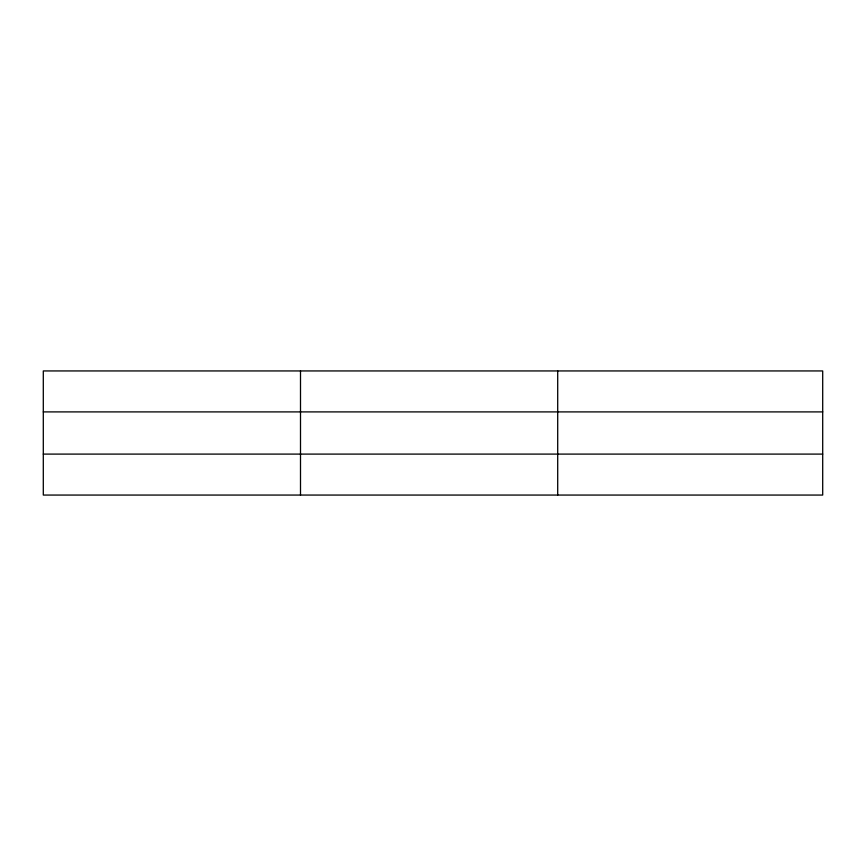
<?xml version="1.0" encoding="UTF-8"?>
<svg xmlns="http://www.w3.org/2000/svg" width="866" height="866" viewBox="0 0 866 866"><rect width="100%" height="100%" fill="white"/><g stroke="black" fill="none" stroke-linecap="round" stroke-linejoin="round"><path stroke-width="1.3" d="M300.502 495.06L300.502 370.94M557.704 495.06L557.704 370.94M822.7 411.902L822.7 370.94L43.3 370.94L43.3 495.06L822.7 495.06L822.7 411.902L43.3 411.902M43.3 454.098L822.7 454.098"/></g></svg>
